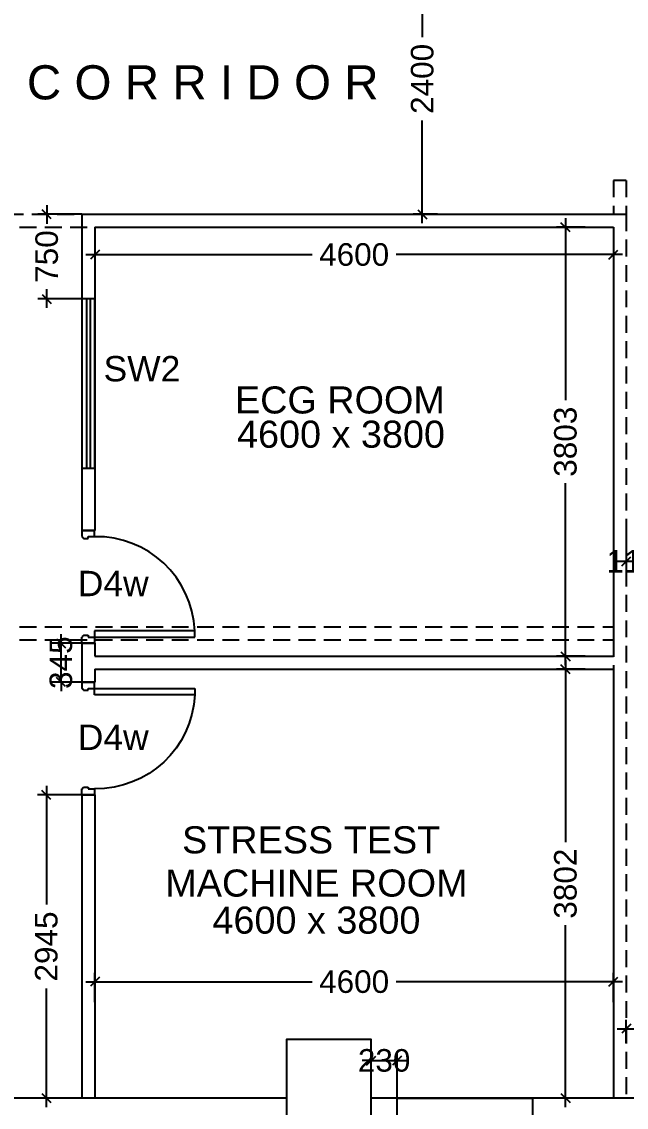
# Model space of a CAD drawing. Extents: x 6345096 to 6738923, y -6490958 to -6305885.
# Drawn here: x 6563765 to 6569129, y -6454726 to -6445102 of the extents above; entities that cross this region are included whole.
import ezdxf
from ezdxf.enums import TextEntityAlignment as Align

# ---------------------------------------------------------------- set-up
doc = ezdxf.new("R2010")
doc.units = 0
doc.header["$LTSCALE"] = 600
doc.header["$MEASUREMENT"] = 0
doc.header["$PDMODE"] = 35
doc.linetypes.add('HIDDEN', pattern=[0.375, 0.25, -0.125])
doc.layers.get('0').update_dxf_attribs({"linetype": 'CONTINUOUS'})
doc.layers.get('Defpoints').update_dxf_attribs({"linetype": 'CONTINUOUS'})
for name, color, linetype in [('DOOR', 32, 'CONTINUOUS'), ('HS', 251, 'CONTINUOUS'), ('joinery', 7, 'CONTINUOUS'), ('LA-column', 3, 'CONTINUOUS'), ('REVISIONS', 6, 'CONTINUOUS'), ('Room Dim', 1, 'CONTINUOUS'), ('TEXT', 6, 'CONTINUOUS'), ('TXT', 6, 'CONTINUOUS'), ('Walls', 7, 'CONTINUOUS'), ('WIN', 151, 'CONTINUOUS'), ('Working Dim', 5, 'CONTINUOUS')]:
    doc.layers.add(name, color=color, linetype=linetype)
doc.styles.add('ari', font='arial.ttf')
doc.styles.add('ARIAL', font='arial.ttf')
doc.dimstyles.new('int. dim', dxfattribs={"dimtxt": 200, "dimasz": 80, "dimexe": 80, "dimexo": 0, "dimgap": 70, "dimtad": 0, "dimdec": 0, "dimzin": 12, "dimdsep": 46, "dimtxsty": 'ari', "dimblk": 'OBLIQUE', "dimcen": 2, "dimdle": 80, "dimclrd": 256, "dimclre": 256, "dimclrt": 6, "dimadec": 0, "dimazin": 0, "dimtfac": 1, "dimtdec": 0, "dimtix": 1, "dimtmove": 2, "dimatfit": 3, "dimfxl": 1, "dimtolj": 1, "dimtzin": 0, "dimlwd": -1, "dimlwe": -1, "dimarcsym": 0})

# ---------------------------------------------------------------- blocks, each defined once
blk = doc.blocks.new('1000')
at = {"layer": 'DOOR'}
for p, q in [((0, -100), (0, 0)), ((0, 0), (49.7, 0)), ((49.7, 0), (49.7, -2.2)), ((63.2, -49.5), (49.7, -49.5)), ((49.7, -49.5), (49.7, -100)), ((63.2, -13.5), (61, -13.5)), ((63.2, -13.5), (63.2, -49.5)), ((836.8, -13.5), (836.8, -49.5)), ((836.8, -13.5), (839, -13.5)), ((836.8, -49.5), (850.3, -49.5)), ((850.3, 0), (850.3, -2.2)), ((900, 0), (850.3, 0)), ((850.3, -49.5), (850.3, -100)), ((900, -100), (900, 0)), ((49.7, -100), (0, -100)), ((49.7, -100), (49.7, -900.6)), ((100.2, -100), (49.7, -100)), ((100.2, -900.6), (100.2, -100)), ((850.3, -100), (900, -100)), ((49.7, -900.6), (100.2, -900.6))]:
    blk.add_line(p, q, dxfattribs=at)
for centre, major_axis, start_param, end_param in [((49.7, -13.5), (-7.95, 7.95), 3.926991, 5.497787), ((850.3, -13.5), (7.95, 7.95), 0.785398, 2.356194)]:
    blk.add_ellipse(centre, major_axis=major_axis, ratio=1, start_param=start_param, end_param=end_param, dxfattribs=at)
at = {"layer": 'DOOR', "color": 145}
blk.add_ellipse((64.3, -115.3), major_axis=(-519.7, 589.8), ratio=1, start_param=2.464943, end_param=4.009476, dxfattribs=at)
blk = doc.blocks.new('_Oblique')
at = {"color": 0, "linetype": 'ByBlock', "lineweight": -2}
blk.add_line((-0.5, -0.5), (0.5, 0.5), dxfattribs=at)
blk = doc.blocks.new('*D879')
at = {"layer": 'Defpoints', "color": 0, "transparency": 16777216}
for p in [(6564113.4, -6450611.9), (6564299.5, -6450611.9, 21.5), (6564299.5, -6450956.9, 21.5)]:
    blk.add_point(p, dxfattribs=at)
at = {"layer": 'Working Dim', "transparency": 16777216}
for p, q in [((6564113.4, -6450611.9), (6564113.4, -6450531.9)), ((6564299.5, -6450611.9), (6564033.4, -6450611.9)), ((6564113.4, -6450956.9), (6564113.4, -6450611.9)), ((6564299.5, -6450956.9), (6564033.4, -6450956.9)), ((6564113.4, -6450956.9), (6564113.4, -6451036.9))]:
    blk.add_line(p, q, dxfattribs=at)
at = {"layer": 'Working Dim', "transparency": 16777216, "xscale": 80, "yscale": 80, "zscale": 80}
for p, rotation in [((6564113.4, -6450611.9), 270), ((6564113.4, -6450956.9), 90)]:
    blk.add_blockref('_Oblique', p, dxfattribs=dict(at, rotation=rotation))
at = {"layer": 'Working Dim', "color": 6, "transparency": 16777216, "insert": (6564113.4, -6450784.4), "char_height": 200, "attachment_point": 5, "rotation": 90, "style": 'ari'}
blk.add_mtext('\\A1;345', dxfattribs=at)
blk = doc.blocks.new('*D880')
at = {"layer": 'Defpoints', "color": 0, "transparency": 16777216}
for p in [(6567319.2, -6444408.8), (6567414.4, -6444408.8, 5.1), (6567455.3, -6446808.9, 1.7)]:
    blk.add_point(p, dxfattribs=at)
at = {"layer": 'Working Dim', "transparency": 16777216}
for p, q in [((6567319.2, -6444328.8), (6567319.2, -6445238.9)), ((6567414.4, -6444408.8), (6567239.2, -6444408.8)), ((6567319.2, -6446888.9), (6567319.2, -6445978.9)), ((6567455.3, -6446808.9), (6567239.2, -6446808.9))]:
    blk.add_line(p, q, dxfattribs=at)
at = {"layer": 'Working Dim', "transparency": 16777216, "xscale": 80, "yscale": 80, "zscale": 80}
for p, rotation in [((6567319.2, -6444408.8), 90), ((6567319.2, -6446808.9), 270)]:
    blk.add_blockref('_Oblique', p, dxfattribs=dict(at, rotation=rotation))
at = {"layer": 'Working Dim', "color": 6, "transparency": 16777216, "insert": (6567319.2, -6445608.9), "char_height": 200, "attachment_point": 5, "rotation": 90, "style": 'ari'}
blk.add_mtext('\\A1;2400', dxfattribs=at)
blk = doc.blocks.new('*D1120')
at = {"layer": 'Defpoints', "color": 0, "transparency": 16777216}
for p in [(6563983.6, -6451956.9), (6564299.4, -6451956.9, 21.5), (6564299.4, -6454643.9)]:
    blk.add_point(p, dxfattribs=at)
at = {"layer": 'Working Dim', "transparency": 16777216}
for p, q in [((6563983.6, -6451876.9), (6563983.6, -6452929.3)), ((6564299.4, -6451956.9), (6563903.6, -6451956.9)), ((6563983.6, -6454723.9), (6563983.6, -6453671.5)), ((6564299.4, -6454643.9), (6563903.6, -6454643.9))]:
    blk.add_line(p, q, dxfattribs=at)
at = {"layer": 'Working Dim', "transparency": 16777216, "xscale": 80, "yscale": 80, "zscale": 80}
for p, rotation in [((6563983.6, -6451956.9), 90), ((6563983.6, -6454643.9), 270)]:
    blk.add_blockref('_Oblique', p, dxfattribs=dict(at, rotation=rotation))
at = {"layer": 'Working Dim', "color": 6, "transparency": 16777216, "insert": (6563983.6, -6453300.4), "char_height": 200, "attachment_point": 5, "rotation": 90, "style": 'ari'}
blk.add_mtext('\\A1;2945', dxfattribs=at)
blk = doc.blocks.new('*D1461')
at = {"layer": 'Defpoints', "color": 0, "transparency": 16777216}
for p in [(6567095.6, -6454311.3), (6566865.5, -6454644, 19), (6567095.6, -6454644, 21.3)]:
    blk.add_point(p, dxfattribs=at)
at = {"layer": 'Working Dim', "transparency": 16777216}
for p, q in [((6566865.5, -6454644), (6566865.5, -6454231.3)), ((6567095.6, -6454644), (6567095.6, -6454231.3)), ((6566865.5, -6454311.3), (6566785.5, -6454311.3)), ((6566865.5, -6454311.3), (6567095.6, -6454311.3)), ((6567095.6, -6454311.3), (6567175.6, -6454311.3))]:
    blk.add_line(p, q, dxfattribs=at)
at = {"layer": 'Working Dim', "transparency": 16777216, "xscale": 80, "yscale": 80, "zscale": 80}
blk.add_blockref('_Oblique', (6566865.5, -6454311.3), dxfattribs=at)
at = {"layer": 'Working Dim', "transparency": 16777216, "xscale": 80, "yscale": 80, "zscale": 80, "rotation": 180}
blk.add_blockref('_Oblique', (6567095.6, -6454311.3), dxfattribs=at)
at = {"layer": 'Working Dim', "color": 6, "transparency": 16777216, "insert": (6566980.5, -6454311.3), "char_height": 200, "attachment_point": 5, "style": 'ari'}
blk.add_mtext('\\A1;230', dxfattribs=at)
blk = doc.blocks.new('*D1792')
at = {"layer": 'Defpoints', "color": 0, "transparency": 16777216}
for p in [(6568765.4, -6446923.9, 1.7), (6568589.8, -6450726.9), (6568765.4, -6450726.9, 1.7)]:
    blk.add_point(p, dxfattribs=at)
at = {"layer": 'REVISIONS', "color": 8, "transparency": 16777216}
for p, q in [((6568589.8, -6446843.9), (6568589.8, -6448456.8)), ((6568765.4, -6446923.9), (6568509.8, -6446923.9)), ((6568589.8, -6450806.9), (6568589.8, -6449194)), ((6568765.4, -6450726.9), (6568509.8, -6450726.9))]:
    blk.add_line(p, q, dxfattribs=at)
at = {"layer": 'REVISIONS', "color": 8, "transparency": 16777216, "xscale": 80, "yscale": 80, "zscale": 80}
for p, rotation in [((6568589.8, -6446923.9), 90), ((6568589.8, -6450726.9), 270)]:
    blk.add_blockref('_Oblique', p, dxfattribs=dict(at, rotation=rotation))
at = {"layer": 'REVISIONS', "color": 6, "transparency": 16777216, "insert": (6568589.8, -6448825.4), "char_height": 200, "attachment_point": 5, "rotation": 90, "style": 'ari'}
blk.add_mtext('\\A1;3803', dxfattribs=at)
blk = doc.blocks.new('*D1793')
at = {"layer": 'Defpoints', "color": 0, "transparency": 16777216}
for p in [(6568765.4, -6450841.9, 1.7), (6568589.8, -6454644, -7.6), (6568589.8, -6454644)]:
    blk.add_point(p, dxfattribs=at)
at = {"layer": 'REVISIONS', "color": 8, "transparency": 16777216}
for p, q in [((6568589.8, -6450761.9), (6568589.8, -6452375.4)), ((6568765.4, -6450841.9), (6568509.8, -6450841.9)), ((6568589.8, -6454724), (6568589.8, -6453110.5)), ((6568589.8, -6454644), (6568509.8, -6454644))]:
    blk.add_line(p, q, dxfattribs=at)
at = {"layer": 'REVISIONS', "color": 8, "transparency": 16777216, "xscale": 80, "yscale": 80, "zscale": 80}
for p, rotation in [((6568589.8, -6450841.9), 90), ((6568589.8, -6454644), 270)]:
    blk.add_blockref('_Oblique', p, dxfattribs=dict(at, rotation=rotation))
at = {"layer": 'REVISIONS', "color": 6, "transparency": 16777216, "insert": (6568589.8, -6452743), "char_height": 200, "attachment_point": 5, "rotation": 90, "style": 'ari'}
blk.add_mtext('\\A1;3802', dxfattribs=at)
blk = doc.blocks.new('*D1794')
at = {"layer": 'Defpoints', "color": 0, "transparency": 16777216}
for p in [(6564414.4, -6446923.9, 1.7), (6569014.4, -6446923.9, 1.7), (6564414.4, -6447167)]:
    blk.add_point(p, dxfattribs=at)
at = {"layer": 'REVISIONS', "color": 8, "transparency": 16777216}
for p, q in [((6564414.4, -6446923.9), (6564414.4, -6447247)), ((6569014.4, -6446923.9), (6569014.4, -6447247)), ((6564334.4, -6447167), (6566342.1, -6447167)), ((6569094.4, -6447167), (6567086.8, -6447167))]:
    blk.add_line(p, q, dxfattribs=at)
at = {"layer": 'REVISIONS', "color": 8, "transparency": 16777216, "xscale": 80, "yscale": 80, "zscale": 80, "rotation": 180}
blk.add_blockref('_Oblique', (6564414.4, -6447167), dxfattribs=at)
at = {"layer": 'REVISIONS', "color": 8, "transparency": 16777216, "xscale": 80, "yscale": 80, "zscale": 80}
blk.add_blockref('_Oblique', (6569014.4, -6447167), dxfattribs=at)
at = {"layer": 'REVISIONS', "color": 6, "transparency": 16777216, "insert": (6566714.4, -6447167), "char_height": 200, "attachment_point": 5, "style": 'ari'}
blk.add_mtext('\\A1;4600', dxfattribs=at)
blk = doc.blocks.new('*D1831')
at = {"layer": 'Defpoints', "color": 0, "transparency": 16777216}
for p in [(6569014.4, -6453613.1), (6564414.4, -6453794, 21.5), (6569014.4, -6453794, 1.7)]:
    blk.add_point(p, dxfattribs=at)
at = {"layer": 'Working Dim', "transparency": 16777216}
for p, q in [((6564334.4, -6453613.1), (6566342.1, -6453613.1)), ((6564414.4, -6453794), (6564414.4, -6453533.1)), ((6569094.4, -6453613.1), (6567086.8, -6453613.1)), ((6569014.4, -6453794), (6569014.4, -6453533.1))]:
    blk.add_line(p, q, dxfattribs=at)
at = {"layer": 'Working Dim', "transparency": 16777216, "xscale": 80, "yscale": 80, "zscale": 80, "rotation": 180}
blk.add_blockref('_Oblique', (6564414.4, -6453613.1), dxfattribs=at)
at = {"layer": 'Working Dim', "transparency": 16777216, "xscale": 80, "yscale": 80, "zscale": 80}
blk.add_blockref('_Oblique', (6569014.4, -6453613.1), dxfattribs=at)
at = {"layer": 'Working Dim', "color": 6, "transparency": 16777216, "insert": (6566714.4, -6453613.1), "char_height": 200, "attachment_point": 5, "style": 'ari'}
blk.add_mtext('\\A1;4600', dxfattribs=at)
blk = doc.blocks.new('*D2049')
at = {"layer": 'Defpoints', "color": 0, "transparency": 16777216}
for p in [(6569129.4, -6449643.9, 0.7), (6569244.4, -6449643.9, 0.7), (6569129.4, -6449886.5)]:
    blk.add_point(p, dxfattribs=at)
at = {"layer": 'Working Dim', "transparency": 16777216}
for p, q in [((6569129.4, -6449643.9), (6569129.4, -6449966.5)), ((6569244.4, -6449643.9), (6569244.4, -6449966.5)), ((6569129.4, -6449886.5), (6569049.4, -6449886.5)), ((6569244.4, -6449886.5), (6569129.4, -6449886.5)), ((6569244.4, -6449886.5), (6569324.4, -6449886.5))]:
    blk.add_line(p, q, dxfattribs=at)
at = {"layer": 'Working Dim', "transparency": 16777216, "xscale": 80, "yscale": 80, "zscale": 80}
blk.add_blockref('_Oblique', (6569129.4, -6449886.5), dxfattribs=at)
at = {"layer": 'Working Dim', "transparency": 16777216, "xscale": 80, "yscale": 80, "zscale": 80, "rotation": 180}
blk.add_blockref('_Oblique', (6569244.4, -6449886.5), dxfattribs=at)
at = {"layer": 'Working Dim', "color": 6, "transparency": 16777216, "insert": (6569186.9, -6449886.5), "char_height": 200, "attachment_point": 5, "style": 'ari'}
blk.add_mtext('\\A1;115', dxfattribs=at)
blk = doc.blocks.new('*D2050')
at = {"layer": 'Defpoints', "color": 0, "transparency": 16777216}
for p in [(6572729.4, -6454029.9), (6572729.4, -6454065.4), (6569129.4, -6454156.8, 1.7)]:
    blk.add_point(p, dxfattribs=at)
at = {"layer": 'Working Dim', "transparency": 16777216}
for p, q in [((6569129.4, -6454156.8), (6569129.4, -6453949.9)), ((6572729.4, -6454065.4), (6572729.4, -6453949.9)), ((6569049.4, -6454029.9), (6570561.2, -6454029.9)), ((6572809.4, -6454029.9), (6571297.7, -6454029.9))]:
    blk.add_line(p, q, dxfattribs=at)
at = {"layer": 'Working Dim', "transparency": 16777216, "xscale": 80, "yscale": 80, "zscale": 80, "rotation": 180}
blk.add_blockref('_Oblique', (6569129.4, -6454029.9), dxfattribs=at)
at = {"layer": 'Working Dim', "transparency": 16777216, "xscale": 80, "yscale": 80, "zscale": 80}
blk.add_blockref('_Oblique', (6572729.4, -6454029.9), dxfattribs=at)
at = {"layer": 'Working Dim', "color": 6, "transparency": 16777216, "insert": (6570929.4, -6454029.9), "char_height": 200, "attachment_point": 5, "style": 'ari'}
blk.add_mtext('\\A1;3600', dxfattribs=at)
blk = doc.blocks.new('*D2051')
at = {"layer": 'Defpoints', "color": 0, "transparency": 16777216}
for p in [(6564299.4, -6446808.9, 1.7), (6563987.2, -6447558.9), (6564299.4, -6447558.9, 21.5)]:
    blk.add_point(p, dxfattribs=at)
at = {"layer": 'Working Dim', "transparency": 16777216}
for p, q in [((6563987.2, -6446728.9), (6563987.2, -6446894.1)), ((6564299.4, -6446808.9), (6563907.2, -6446808.9)), ((6563987.2, -6447638.9), (6563987.2, -6447473.7)), ((6564299.4, -6447558.9), (6563907.2, -6447558.9))]:
    blk.add_line(p, q, dxfattribs=at)
at = {"layer": 'Working Dim', "transparency": 16777216, "xscale": 80, "yscale": 80, "zscale": 80}
for p, rotation in [((6563987.2, -6446808.9), 90), ((6563987.2, -6447558.9), 270)]:
    blk.add_blockref('_Oblique', p, dxfattribs=dict(at, rotation=rotation))
at = {"layer": 'Working Dim', "color": 6, "transparency": 16777216, "insert": (6563987.2, -6447183.9), "char_height": 200, "attachment_point": 5, "rotation": 90, "style": 'ari'}
blk.add_mtext('\\A1;750', dxfattribs=at)
blk = doc.blocks.new('A$C2CD672AE')
at = {"layer": 'Walls', "color": 8, "linetype": 'HIDDEN'}
for p, q in [((38810, 9915), (38695, 9915)), ((38695, 9915), (38695, 9615)), ((38810, 9915), (38810, 9615)), ((33086.1, 9615, 1.7), (38810.1, 9615, 1.7)), ((38810.1, 9615, 1.7), (38810.1, 1779.9, 1.7)), ((33201.1, 9500, 1.7), (38695.1, 9500, 1.7)), ((38695.1, 9500, 1.7), (38695.1, 5957.5, 1.7)), ((33201.1, 5957.5, 1.7), (38695.1, 5957.5, 1.7)), ((33201.1, 5842.5, 1.7), (38695.1, 5842.5, 1.7)), ((38695.1, 5842.5, 1.7), (38695.1, 1779.9, 1.7)), ((35795.9, 1780, -10.5), (30451.9, 1780, -10.5)), ((35796.1, 1779.9, -7.6), (34816.1, 1779.9, -7.6)), ((42040.1, 1779.9, -7.6), (36546.1, 1779.9, -7.6))]:
    blk.add_line(p, q, dxfattribs=at)
at = {"layer": 'TXT', "color": 8, "linetype": 'HIDDEN', "style": 'ARIAL'}
blk.add_text('2.40 M      W I D E      C O R R I D O R', height=302.4, dxfattribs=at).set_placement((32974.6, 10633.3, 4.6), align=Align.CENTER)

msp = doc.modelspace()

# ---------------------------------------------------------------- linework, layer by layer
at = {"layer": 'LA-column', "color": 2, "elevation": 5.131}
msp.add_lwpolyline([(6566115.528, -6454873.934), (6566865.528, -6454873.934), (6566865.528, -6454123.934), (6566115.528, -6454123.934)], close=True, dxfattribs=at)
at = {"layer": 'REVISIONS', "extrusion": (-0.000145144, 2.25336e-17, 1)}
for p, q in [((6564299.441, -6446808.903, 21.472), (6564299.441, -6449611.901, 21.472)), ((6564299.441, -6450611.901, 21.472), (6564299.441, -6450956.901, 21.472)), ((6564414.441, -6451956.901, 21.472), (6564414.441, -6454643.885, 21.472))]:
    msp.add_line(p, q, dxfattribs=at)
at = {"layer": 'REVISIONS', "extrusion": (0.000145144, 2.25159e-17, 1)}
for p, q in [((6564414.441, -6446923.903, 21.472), (6564414.441, -6449611.901, 21.472)), ((6564414.441, -6450611.901, 21.472), (6564414.441, -6450726.901, 21.472)), ((6564414.441, -6450841.901, 21.472), (6564414.441, -6450956.901, 21.472)), ((6564299.441, -6451956.901, 21.472), (6564299.441, -6454643.885, 21.472))]:
    msp.add_line(p, q, dxfattribs=at)
at = {"layer": 'REVISIONS'}
for p, q in [((6564299.441, -6449611.901, 21.472), (6564414.441, -6449611.901, 21.472)), ((6564299.441, -6450611.901, 21.472), (6564414.441, -6450611.901, 21.472)), ((6564299.441, -6450956.901, 21.472), (6564414.441, -6450956.901, 21.472)), ((6564299.441, -6451956.901, 21.472), (6564414.441, -6451956.901, 21.472))]:
    msp.add_line(p, q, dxfattribs=at)
at = {"layer": 'Walls'}
for p, q in [((6564299.441, -6446808.903, 1.721), (6569129.438, -6446808.903, 1.721)), ((6564414.441, -6446923.903, 1.721), (6569014.438, -6446923.903, 1.721)), ((6564414.441, -6450726.901, 1.721), (6569014.438, -6450726.901, 1.721)), ((6564414.441, -6450841.901, 1.721), (6569014.438, -6450841.901, 1.721)), ((6566115.298, -6454643.951, -10.453), (6560771.298, -6454643.951, -10.453)), ((6566115.476, -6454644.003, -7.605), (6565535.473, -6454644.003, -7.605)), ((6572359.528, -6454644.003, -7.605), (6566865.528, -6454644.003, -7.605))]:
    msp.add_line(p, q, dxfattribs=at)
at = {"layer": 'Walls', "linetype": 'Continuous'}
for p, q in [((6569014.438, -6446923.903, 1.721), (6569014.438, -6450726.901, 1.721)), ((6569014.438, -6450841.901, 1.721), (6569014.438, -6454644.003, 1.721))]:
    msp.add_line(p, q, dxfattribs=at)
at = {"layer": 'WIN', "linetype": 'Continuous'}
for points, elevation in [([(6564299.45, -6449059.311), (6564414.441, -6449059.311), (6564414.441, -6447558.903), (6564299.45, -6447558.903)], 21.472), ([(6564339.45, -6449059.311), (6564374.441, -6449059.311), (6564374.441, -6447558.903), (6564339.45, -6447558.903)], 21.472), ([(6568295.567, -6454874.003), (6567095.567, -6454874.003), (6567095.567, -6454644.003), (6568295.567, -6454644.003)], -5.322)]:
    msp.add_lwpolyline(points, close=True, dxfattribs=dict(at, elevation=elevation))

# ---------------------------------------------------------------- block references
at = {"layer": 'DOOR', "linetype": 'Continuous'}
for p, xscale, yscale, zscale, rotation in [((6564299.45, -6450611.901, 21.472), 1.11111110728237, 1.11111110728237, 1.11111110728237, 90.00001325483592), ((6564299.45, -6450956.901, 21.472), -1.11111110728237, 1.111111107282341, 1.111111107524749, 89.99998674516405)]:
    msp.add_blockref('1000', p, dxfattribs=dict(at, xscale=xscale, yscale=yscale, zscale=zscale, rotation=rotation))
at = {"layer": 'HS'}
msp.add_blockref('A$C2CD672AE', (6530319.294, -6456423.902, 8.17), dxfattribs=at)

# ---------------------------------------------------------------- texts
at = {"layer": 'joinery', "style": 'ari'}
for s, p in [('SW2', (6564831.68, -6448290.467, 28.622)), ('D4w', (6564576.809, -6450194.84, 0.681)), ('D4w', (6564576.809, -6451558.282, 0.681))]:
    msp.add_text(s, height=225, dxfattribs=at).set_placement(p, align=Align.CENTER)
at = {"layer": 'Room Dim', "style": 'ARIAL'}
for p in [(6566597.7, -6448878.626, 2.44), (6566379.732, -6453186.455, 2.44)]:
    msp.add_text('4600 x 3800', height=240, dxfattribs=at).set_placement(p, align=Align.CENTER)
at = {"layer": 'TEXT', "color": 7, "style": 'ARIAL'}
for s, p in [('ECG ROOM', (6566588.08, -6448575.209, 2.44)), ('STRESS TEST ', (6566379.732, -6452474.649, 2.44)), ('MACHINE ROOM', (6566379.732, -6452857.925, 2.44))]:
    msp.add_text(s, height=240, dxfattribs=at).set_placement(p, align=Align.CENTER)
at = {"layer": 'TXT', "color": 7, "style": 'ARIAL'}
msp.add_text('2.40 M      W I D E      C O R R I D O R', height=302.4, dxfattribs=at).set_placement((6563293.942, -6445790.585, 4.646), align=Align.CENTER)

# ---------------------------------------------------------------- dimensions: what is measured, and where the dimension line sits
at = {"layer": 'REVISIONS', "color": 8}
for base, p1, p2, picture, middle in [((6568589.779, -6450726.901), (6568765.401, -6446923.903, 1.721), (6568765.401, -6450726.901, 1.721), '*D1792', (6568589.779, -6448825.402)), ((6568589.779, -6454644.003), (6568765.401, -6450841.901, 1.721), (6568589.779, -6454644.003, -7.605), '*D1793', (6568589.779, -6452742.952))]:
    dim = msp.add_linear_dim(base=base, p1=p1, p2=p2, angle=90, dimstyle='int. dim', override={"dimtxt": 200, "dimclrd": 8, "dimclre": 8, "dimarcsym": 1}, dxfattribs=at)
    dim.commit()
    dim.dimension.update_dxf_attribs({"geometry": picture, "text_midpoint": middle})
dim = msp.add_linear_dim(base=(6564414.441, -6447166.997), p1=(6569014.438, -6446923.903, 1.721), p2=(6564414.441, -6446923.903, 1.721), dimstyle='int. dim', override={"dimtxt": 200, "dimclrd": 8, "dimclre": 8, "dimarcsym": 1}, dxfattribs=at)
dim.commit()
dim.dimension.update_dxf_attribs({"geometry": '*D1794', "text_midpoint": (6566714.439, -6447166.997)})
at = {"layer": 'Working Dim', "color": 6}
for base, p1, p2, picture, middle in [((6567319.175, -6444408.798), (6567455.264, -6446808.903, 1.721), (6567414.438, -6444408.798, 5.131), '*D880', (6567319.175, -6445608.85)), ((6563987.173, -6447558.903), (6564299.441, -6446808.903, 1.721), (6564299.441, -6447558.903, 21.472), '*D2051', (6563987.173, -6447183.903)), ((6564113.365, -6450611.901, 21.472), (6564299.45, -6450956.901, 42.944), (6564299.45, -6450611.901, 42.944), '*D879', (6564113.365, -6450784.401, 21.472))]:
    dim = msp.add_linear_dim(base=base, p1=p1, p2=p2, angle=90, dimstyle='int. dim', override={"dimtxt": 200, "dimarcsym": 1}, dxfattribs=at)
    dim.commit()
    dim.dimension.update_dxf_attribs({"geometry": picture, "text_midpoint": middle})
for base, p1, p2, picture, middle in [((6569129.438, -6449886.522, 1.04), (6569244.438, -6449643.86, 1.721), (6569129.438, -6449643.86, 1.721), '*D2049', (6569186.938, -6449886.522, 1.04)), ((6569014.438, -6453613.131), (6564414.441, -6453793.979, 21.472), (6569014.438, -6453793.979, 1.721), '*D1831', (6566714.439, -6453613.131)), ((6572729.438, -6454029.87), (6569129.438, -6454156.751, 1.721), (6572729.438, -6454065.397), '*D2050', (6570929.438, -6454029.87)), ((6567095.567, -6454311.287, -26.593), (6566865.528, -6454644.003, -7.605), (6567095.567, -6454644.003, -5.322), '*D1461', (6566980.547, -6454311.287, -26.593))]:
    dim = msp.add_linear_dim(base=base, p1=p1, p2=p2, dimstyle='int. dim', override={"dimtxt": 200, "dimarcsym": 1}, dxfattribs=at)
    dim.commit()
    dim.dimension.update_dxf_attribs({"geometry": picture, "text_midpoint": middle})
dim = msp.add_linear_dim(base=(6563983.596, -6451956.901, 21.472), p1=(6564299.441, -6454643.885, 21.472), p2=(6564299.45, -6451956.901, 42.944), angle=90, text='2945', dimstyle='int. dim', override={"dimtxt": 200, "dimarcsym": 1}, dxfattribs=at)
dim.commit()
dim.dimension.update_dxf_attribs({"geometry": '*D1120', "text_midpoint": (6563983.596, -6453300.393, 21.472)})

doc.saveas('drawing.dxf')
